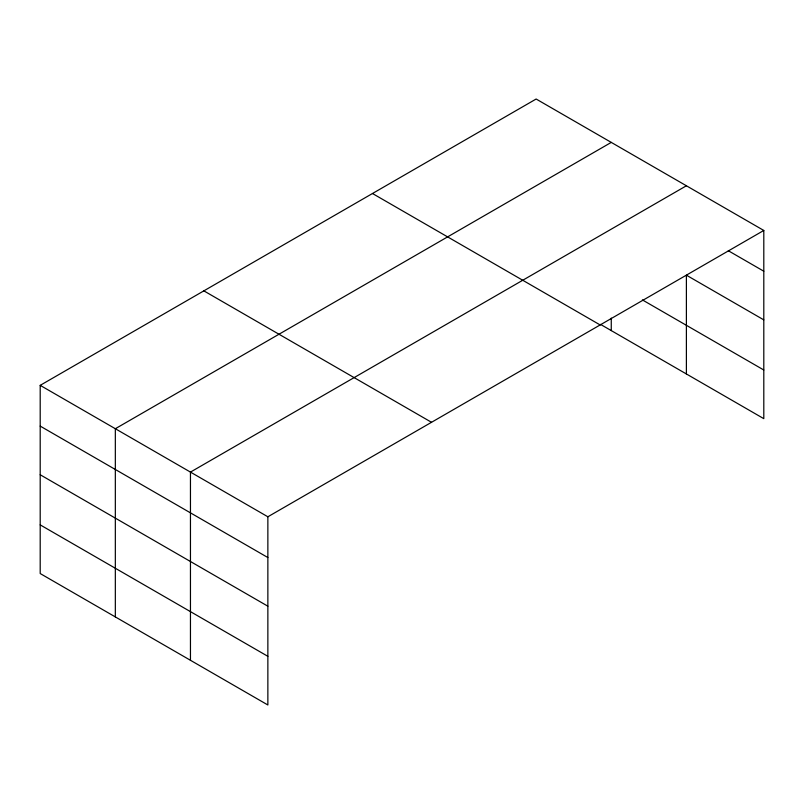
<?xml version="1.0" encoding="UTF-8"?>
<svg xmlns="http://www.w3.org/2000/svg" width="804" height="804" viewBox="0 0 804 804"><rect width="100%" height="100%" fill="white"/><g stroke="black" fill="none" stroke-linecap="round" stroke-linejoin="round"><path stroke-width="1.21" d="M40.2 385.347L267.863 516.781L267.863 704.977L40.2 573.543L40.2 385.347L536.137 99.023L763.8 230.457L763.8 418.653L600.528 324.394M611.261 142.398L115.334 428.723L115.334 616.919M686.395 185.774L190.458 472.099L190.458 660.295M267.863 516.781L763.8 230.457M728.323 250.737L763.8 271.219M763.8 319.871L686.395 275.179L686.395 373.96M642.386 299.902L763.8 370.001M372.473 193.503L600.146 324.947M203.854 290.857L431.527 422.301M40.2 426.1L267.863 557.544M40.2 474.752L267.863 606.196M40.2 524.881L267.863 656.325M611.261 318.113L611.261 330.585"/></g></svg>
